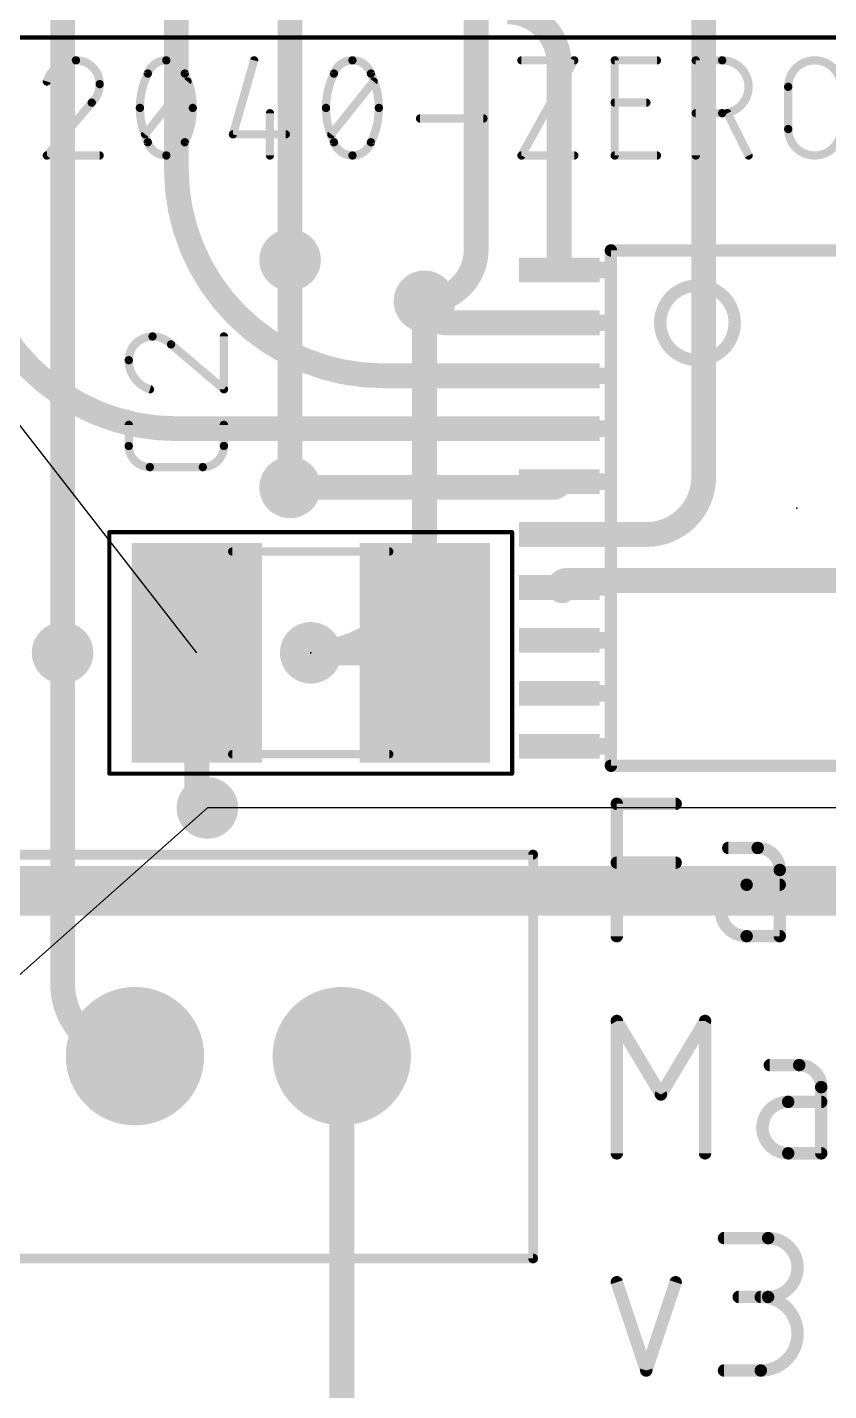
# Model space of a CAD drawing. Extents: x 33.9 to 86.6, y 2.2 to 57.4.
# Drawn here: x 51.51 to 61.35, y 14.56 to 31.31 of the extents above; entities that cross this region are included whole.
import ezdxf

# ---------------------------------------------------------------- set-up
doc = ezdxf.new("R2010")
doc.units = 0
for name, color, linetype in [('1', 12, 'CONTINUOUS'), ('16', 132, 'CONTINUOUS'), ('17', 110, 'CONTINUOUS'), ('18', 110, 'CONTINUOUS'), ('19', 53, 'CONTINUOUS'), ('21', 253, 'CONTINUOUS'), ('23', 53, 'CONTINUOUS'), ('25', 253, 'CONTINUOUS'), ('27', 253, 'CONTINUOUS'), ('39', 12, 'CONTINUOUS'), ('51', 253, 'CONTINUOUS')]:
    doc.layers.add(name, color=color, linetype=linetype)

# ---------------------------------------------------------------- blocks, each defined once
blk = doc.blocks.new('RECT')
blk.add_solid([(-0.5, -0.5), (0.5, -0.5), (-0.5, 0.5), (0.5, 0.5)])
blk = doc.blocks.new('ROUNDP')
at = {"const_width": 0.5}
blk.add_lwpolyline([(0, -0.25, 1), (0, 0.25, 1), (0, -0.25)], format="xyb", dxfattribs=at)
blk = doc.blocks.new('ROUNDV')
at = {"const_width": 0.5}
blk.add_lwpolyline([(0, -0.25, 1), (0, 0.25, 1), (0, -0.25)], format="xyb", dxfattribs=at)

msp = doc.modelspace()

# ---------------------------------------------------------------- linework, layer by layer
at = {"layer": '1', "const_width": 0.3048}
for points in [[(59.817, 38.1), (59.817, 25.781)], [(53.34, 33.02), (53.34, 29.565)], [(54.737, 33.02), (54.737, 28.448)], [(58.0422, 30.8578), (58.0422, 28.325)], [(56.653, 27.675), (58.0422, 27.675)], [(55.88, 27.025), (58.0422, 27.025)], [(53.34, 26.375), (58.0422, 26.375)], [(54.737, 25.654), (57.9712, 25.654)], [(59.111, 25.075), (58.0422, 25.075)], [(61.722, 24.511), (58.1282, 24.511)], [(51.943, 23.622), (51.943, 19.558)], [(53.591, 23.622), (53.591, 21.717)], [(54.991, 23.622), (56.391, 23.622)], [(53.591, 21.717), (53.721, 21.717)], [(55.372, 12.712), (55.372, 18.669)]]:
    msp.add_lwpolyline(points, dxfattribs=at)
at = {"layer": '1'}
for points, const_width in [([(58.0422, 30.8578, 0.4142), (57.404, 31.496)], 0.3048), ([(58.1184, 30.8578, 1), (57.966, 30.8578)], 0.1524), ([(57.966, 30.8578, 1), (58.1184, 30.8578)], 0.1524), ([(53.34, 29.565, 0.4142), (55.88, 27.025)], 0.3048), ([(53.4162, 29.565, 1), (53.2638, 29.565)], 0.1524), ([(53.2638, 29.565, 1), (53.4162, 29.565)], 0.1524), ([(50.8, 28.915, 0.4142), (53.34, 26.375)], 0.3048), ([(54.6608, 28.448, 1), (54.8132, 28.448)], 0.1524), ([(57.966, 28.325, 1), (58.1184, 28.325)], 0.1524), ([(56.388, 27.94, 0.4142), (56.653, 27.675)], 0.3048), ([(56.4642, 27.94, 1), (56.3118, 27.94)], 0.1524), ([(56.653, 27.7512, 1), (56.653, 27.5988)], 0.1524), ([(56.653, 27.5988, 1), (56.653, 27.7512)], 0.1524), ([(58.0422, 27.5988, 1), (58.0422, 27.7512)], 0.1524), ([(55.88, 27.1012, 1), (55.88, 26.9488)], 0.1524), ([(55.88, 26.9488, 1), (55.88, 27.1012)], 0.1524), ([(58.0422, 26.9488, 1), (58.0422, 27.1012)], 0.1524), ([(53.34, 26.4512, 1), (53.34, 26.2988)], 0.1524), ([(53.34, 26.2988, 1), (53.34, 26.4512)], 0.1524), ([(58.0422, 26.2988, 1), (58.0422, 26.4512)], 0.1524), ([(54.737, 25.7302, 1), (54.737, 25.5778)], 0.1524), ([(57.9712, 25.654, 0.4142), (58.0422, 25.725)], 0.3048), ([(57.9712, 25.7302, 1), (57.9712, 25.5778)], 0.1524), ([(58.1184, 25.725, 1), (57.966, 25.725)], 0.1524), ([(57.9712, 25.5778, 1), (57.9712, 25.7302)], 0.1524), ([(59.111, 25.075, 0.4142), (59.817, 25.781)], 0.3048), ([(59.8932, 25.781, 1), (59.7408, 25.781)], 0.1524), ([(59.7408, 25.781, 1), (59.8932, 25.781)], 0.1524), ([(58.0422, 25.1512, 1), (58.0422, 24.9988)], 0.1524), ([(59.111, 25.1512, 1), (59.111, 24.9988)], 0.1524), ([(59.111, 24.9988, 1), (59.111, 25.1512)], 0.1524), ([(58.1282, 24.511, 0.4142), (58.0422, 24.425)], 0.3048), ([(58.1282, 24.5872, 1), (58.1282, 24.4348)], 0.1524), ([(58.1282, 24.4348, 1), (58.1282, 24.5872)], 0.1524), ([(58.0422, 24.425, 0.4142), (58.0832, 24.384)], 0.3048), ([(58.1184, 24.425, 1), (57.966, 24.425)], 0.1524), ([(57.966, 24.425, 1), (58.1184, 24.425)], 0.1524), ([(58.0832, 24.3078, 1), (58.0832, 24.4602)], 0.1524), ([(52.0192, 23.622, 1), (51.8668, 23.622)], 0.1524), ([(53.6672, 23.622, 1), (53.5148, 23.622)], 0.1524), ([(54.991, 23.6982, 1), (54.991, 23.5458)], 0.1524), ([(56.391, 23.5458, 1), (56.391, 23.6982)], 0.1524), ([(53.591, 21.7932, 1), (53.591, 21.6408)], 0.1524), ([(53.5148, 21.717, 1), (53.6672, 21.717)], 0.1524), ([(53.721, 21.6408, 1), (53.721, 21.7932)], 0.1524), ([(51.943, 19.558, 0.4142), (52.832, 18.669)], 0.3048), ([(52.0192, 19.558, 1), (51.8668, 19.558)], 0.1524), ([(51.8668, 19.558, 1), (52.0192, 19.558)], 0.1524), ([(52.832, 18.5928, 1), (52.832, 18.7452)], 0.1524), ([(55.4482, 18.669, 1), (55.2958, 18.669)], 0.1524)]:
    msp.add_lwpolyline(points, format="xyb", dxfattribs=dict(at, const_width=const_width))
at = {"layer": '16'}
for points, const_width in [([(51.943, 42.037), (51.943, 23.622)], 0.3048), ([(57.023, 28.575), (57.023, 38.354)], 0.3048), ([(54.737, 28.448), (54.737, 25.654)], 0.3048), ([(56.388, 27.94), (56.388, 25.019)], 0.3048), ([(62.23, 20.701), (49.53, 20.701)], 0.6096)]:
    msp.add_lwpolyline(points, dxfattribs=dict(at, const_width=const_width))
for points, const_width in [([(56.388, 27.94, 0.4142), (57.023, 28.575)], 0.3048), ([(57.0992, 28.575, 1), (56.9468, 28.575)], 0.1524), ([(56.9468, 28.575, 1), (57.0992, 28.575)], 0.1524), ([(54.8132, 28.448, 1), (54.6608, 28.448)], 0.1524), ([(56.388, 28.0162, 1), (56.388, 27.8638)], 0.1524), ([(56.4642, 27.94, 1), (56.3118, 27.94)], 0.1524), ([(54.6608, 25.654, 1), (54.8132, 25.654)], 0.1524), ([(54.991, 23.622, 0.4142), (56.388, 25.019)], 0.3048), ([(56.4642, 25.019, 1), (56.3118, 25.019)], 0.1524), ([(56.3118, 25.019, 1), (56.4642, 25.019)], 0.1524), ([(51.8668, 23.622, 1), (52.0192, 23.622)], 0.1524), ([(54.991, 23.6982, 1), (54.991, 23.5458)], 0.1524)]:
    msp.add_lwpolyline(points, format="xyb", dxfattribs=dict(at, const_width=const_width))
at = {"layer": '19'}
for p, q in [((53.591, 23.622), (39.37, 41.91)), ((50.292, 18.669), (53.721, 21.717)), ((63.627, 21.717), (53.721, 21.717))]:
    msp.add_line(p, q, dxfattribs=at)
at = {"layer": '21'}
for points, const_width in [([(58.6772, 28.5646), (63.2428, 28.5646)], 0.1524), ([(63.2428, 22.2354), (58.6772, 22.2354)], 0.1524), ([(58.7502, 20.1422), (58.7502, 21.7678)], 0.1524), ([(58.7502, 21.7678), (59.4727, 21.7678)], 0.1524), ([(60.4802, 21.2259), (60.1189, 21.2259)], 0.1524), ([(47.942, 21.144), (57.722, 21.144)], 0.12), ([(57.722, 21.144), (57.722, 16.184)], 0.12), ([(58.7502, 21.0453), (59.4727, 21.0453)], 0.1524), ([(60.7511, 20.1422), (60.7511, 20.955)], 0.1524), ([(60.7511, 20.7744), (60.3447, 20.7744)], 0.1524), ([(60.3447, 20.1422), (60.7511, 20.1422)], 0.1524), ([(58.7502, 17.4752), (58.7502, 19.1008)], 0.1524), ([(58.7502, 19.1008), (59.2921, 18.1977)], 0.1524), ([(59.2921, 18.1977), (59.8339, 19.1008)], 0.1524), ([(59.8339, 19.1008), (59.8339, 17.4752)], 0.1524), ([(60.9903, 18.5589), (60.629, 18.5589)], 0.1524), ([(61.2612, 17.4752), (61.2612, 18.288)], 0.1524), ([(61.2612, 18.1074), (60.8548, 18.1074)], 0.1524), ([(60.8548, 17.4752), (61.2612, 17.4752)], 0.1524), ([(60.0667, 16.4338), (60.6086, 16.4338)], 0.1524), ([(57.722, 16.184), (47.942, 16.184)], 0.12), ([(58.7502, 15.8919), (59.1114, 14.8082)], 0.1524), ([(59.1114, 14.8082), (59.4727, 15.8919)], 0.1524), ([(60.6086, 15.7113), (60.2473, 15.7113)], 0.1524), ([(60.0667, 14.8082), (60.5183, 14.8082)], 0.1524)]:
    msp.add_lwpolyline(points, dxfattribs=dict(at, const_width=const_width))
for points, const_width in [([(58.6772, 28.6027, 1), (58.6772, 28.5265)], 0.0762), ([(59.7408, 27.2184, 1), (59.7408, 28.1328, 1), (59.7408, 27.2184)], 0.1524), ([(58.6772, 22.2735, 1), (58.6772, 22.1973)], 0.0762), ([(58.7883, 21.7678, 1), (58.7121, 21.7678)], 0.0762), ([(58.7502, 21.8059, 1), (58.7502, 21.7297)], 0.0762), ([(59.4727, 21.7297, 1), (59.4727, 21.8059)], 0.0762), ([(60.1189, 21.264, 1), (60.1189, 21.1878)], 0.0762), ([(60.7511, 20.955, 0.4142), (60.4802, 21.2259)], 0.1524), ([(60.4802, 21.264, 1), (60.4802, 21.1878)], 0.0762), ([(60.4802, 21.1878, 1), (60.4802, 21.264)], 0.0762), ([(57.752, 21.144, 1), (57.692, 21.144)], 0.06), ([(57.722, 21.114, 1), (57.722, 21.174)], 0.06), ([(58.7502, 21.0834, 1), (58.7502, 21.0072)], 0.0762), ([(59.4727, 21.0072, 1), (59.4727, 21.0834)], 0.0762), ([(60.7892, 20.955, 1), (60.713, 20.955)], 0.0762), ([(60.713, 20.955, 1), (60.7892, 20.955)], 0.0762), ([(60.3447, 20.7744, 1), (60.3447, 20.1422)], 0.1524), ([(60.3447, 20.8125, 1), (60.3447, 20.7363)], 0.0762), ([(60.3447, 20.7363, 1), (60.3447, 20.8125)], 0.0762), ([(60.7511, 20.7363, 1), (60.7511, 20.8125)], 0.0762), ([(58.7121, 20.1422, 1), (58.7883, 20.1422)], 0.0762), ([(60.3447, 20.1803, 1), (60.3447, 20.1041)], 0.0762), ([(60.3447, 20.1041, 1), (60.3447, 20.1803)], 0.0762), ([(60.713, 20.1422, 1), (60.7892, 20.1422)], 0.0762), ([(60.7511, 20.1041, 1), (60.7511, 20.1803)], 0.0762), ([(58.7883, 19.1008, 1), (58.7121, 19.1008)], 0.0762), ([(58.7829, 19.1204, 1), (58.7175, 19.0812)], 0.0762), ([(59.872, 19.1008, 1), (59.7958, 19.1008)], 0.0762), ([(59.8666, 19.0812, 1), (59.8013, 19.1204)], 0.0762), ([(60.629, 18.597, 1), (60.629, 18.5208)], 0.0762), ([(61.2612, 18.288, 0.4142), (60.9903, 18.5589)], 0.1524), ([(60.9903, 18.597, 1), (60.9903, 18.5208)], 0.0762), ([(60.9903, 18.5208, 1), (60.9903, 18.597)], 0.0762), ([(59.2594, 18.2173, 1), (59.3247, 18.1781)], 0.0762), ([(59.2594, 18.1781, 1), (59.3247, 18.2173)], 0.0762), ([(61.2993, 18.288, 1), (61.2231, 18.288)], 0.0762), ([(61.2231, 18.288, 1), (61.2993, 18.288)], 0.0762), ([(60.8548, 18.1074, 1), (60.8548, 17.4752)], 0.1524), ([(60.8548, 18.1455, 1), (60.8548, 18.0693)], 0.0762), ([(60.8548, 18.0693, 1), (60.8548, 18.1455)], 0.0762), ([(61.2612, 18.0693, 1), (61.2612, 18.1455)], 0.0762), ([(58.7121, 17.4752, 1), (58.7883, 17.4752)], 0.0762), ([(59.7958, 17.4752, 1), (59.872, 17.4752)], 0.0762), ([(60.8548, 17.5133, 1), (60.8548, 17.4371)], 0.0762), ([(60.8548, 17.4371, 1), (60.8548, 17.5133)], 0.0762), ([(61.2231, 17.4752, 1), (61.2993, 17.4752)], 0.0762), ([(61.2612, 17.4371, 1), (61.2612, 17.5133)], 0.0762), ([(60.0667, 16.4719, 1), (60.0667, 16.3957)], 0.0762), ([(60.6086, 15.7113, 1), (60.6086, 16.4338)], 0.1524), ([(60.6086, 16.4719, 1), (60.6086, 16.3957)], 0.0762), ([(60.6086, 16.3957, 1), (60.6086, 16.4719)], 0.0762), ([(57.722, 16.154, 1), (57.722, 16.214)], 0.06), ([(57.692, 16.184, 1), (57.752, 16.184)], 0.06), ([(58.7863, 15.904, 1), (58.7141, 15.8799)], 0.0762), ([(59.5088, 15.8799, 1), (59.4365, 15.904)], 0.0762), ([(60.2473, 15.7494, 1), (60.2473, 15.6732)], 0.0762), ([(60.5183, 14.8082, 1), (60.5183, 15.7113)], 0.1524), ([(60.5183, 15.7494, 1), (60.5183, 15.6732)], 0.0762), ([(60.6086, 15.7494, 1), (60.6086, 15.6732)], 0.0762), ([(60.6086, 15.6732, 1), (60.6086, 15.7494)], 0.0762), ([(59.0753, 14.8202, 1), (59.1476, 14.7962)], 0.0762), ([(59.0753, 14.7962, 1), (59.1476, 14.8202)], 0.0762), ([(60.0667, 14.8463, 1), (60.0667, 14.7701)], 0.0762), ([(60.5183, 14.8463, 1), (60.5183, 14.7701)], 0.0762), ([(60.5183, 14.7701, 1), (60.5183, 14.8463)], 0.0762)]:
    msp.add_lwpolyline(points, format="xyb", dxfattribs=dict(at, const_width=const_width))
at = {"layer": '23'}
for p in [(60.96, 25.4), (54.991, 23.622)]:
    msp.add_point(p, dxfattribs=at)
at = {"layer": '25'}
for points, const_width in [([(53.0479, 27.5082, 0.4142), (52.7558, 27.2161)], 0.1016), ([(53.2751, 27.4108, 0.2053), (53.0479, 27.5082)], 0.1016), ([(53.0479, 27.5336, 1), (53.0479, 27.4828)], 0.0508), ([(53.0479, 27.4828, 1), (53.0479, 27.5336)], 0.0508), ([(53.9496, 27.5082, 1), (53.8988, 27.5082)], 0.0508), ([(53.2915, 27.4302, 1), (53.2586, 27.3915)], 0.0508), ([(53.2567, 27.3933, 1), (53.2935, 27.4284)], 0.0508), ([(52.7558, 27.2161, 0.3252), (53.0154, 26.8591)], 0.1016), ([(52.7812, 27.2161, 1), (52.7304, 27.2161)], 0.0508), ([(52.7304, 27.2161, 1), (52.7812, 27.2161)], 0.0508), ([(53.0076, 26.8349, 1), (53.0233, 26.8833)], 0.0508), ([(53.8988, 26.8591, 1), (53.9496, 26.8591)], 0.0508), ([(53.9077, 26.8397, 1), (53.9407, 26.8784)], 0.0508), ([(52.7812, 26.4226, 1), (52.7304, 26.4226)], 0.0508), ([(53.9496, 26.4226, 1), (53.8988, 26.4226)], 0.0508), ([(52.7558, 26.1629, 0.4142), (53.0154, 25.9033)], 0.1016), ([(52.7812, 26.1629, 1), (52.7304, 26.1629)], 0.0508), ([(52.7304, 26.1629, 1), (52.7812, 26.1629)], 0.0508), ([(53.6646, 25.9033, 0.4142), (53.9242, 26.1629)], 0.1016), ([(53.9496, 26.1629, 1), (53.8988, 26.1629)], 0.0508), ([(53.8988, 26.1629, 1), (53.9496, 26.1629)], 0.0508), ([(53.0154, 25.9287, 1), (53.0154, 25.8779)], 0.0508), ([(53.0154, 25.8779, 1), (53.0154, 25.9287)], 0.0508), ([(53.6646, 25.9287, 1), (53.6646, 25.8779)], 0.0508), ([(53.6646, 25.8779, 1), (53.6646, 25.9287)], 0.0508)]:
    msp.add_lwpolyline(points, format="xyb", dxfattribs=dict(at, const_width=const_width))
at = {"layer": '25', "const_width": 0.1016}
for points in [[(53.9242, 26.8591), (53.9242, 27.5082)], [(53.2751, 27.4108), (53.9242, 26.8591)], [(52.7558, 26.1629), (52.7558, 26.4226)], [(53.9242, 26.4226), (53.9242, 26.1629)], [(53.6646, 25.9033), (53.0154, 25.9033)]]:
    msp.add_lwpolyline(points, dxfattribs=at)
at = {"layer": '27'}
for points, const_width in [([(52.1064, 30.8992, 0.3252), (51.7494, 30.6396)], 0.1016), ([(52.3985, 30.6071, 0.4142), (52.1064, 30.8992)], 0.1016), ([(52.1064, 30.9246, 1), (52.1064, 30.8738)], 0.0508), ([(52.1064, 30.8738, 1), (52.1064, 30.9246)], 0.0508), ([(53.217, 30.8992, 0.3205), (52.9898, 30.7369)], 0.1016), ([(53.4442, 30.7369, 0.3205), (53.217, 30.8992)], 0.1016), ([(53.217, 30.9246, 1), (53.217, 30.8738)], 0.0508), ([(53.217, 30.8738, 1), (53.217, 30.9246)], 0.0508), ([(54.3195, 30.8922, 1), (54.2706, 30.9062)], 0.0508), ([(55.503, 30.8992, 0.3205), (55.2758, 30.7369)], 0.1016), ([(55.7302, 30.7369, 0.3205), (55.503, 30.8992)], 0.1016), ([(55.503, 30.9246, 1), (55.503, 30.8738)], 0.0508), ([(55.503, 30.8738, 1), (55.503, 30.9246)], 0.0508), ([(57.5787, 30.9246, 1), (57.5787, 30.8738)], 0.0508), ([(58.25, 30.8869, 1), (58.2056, 30.9115)], 0.0508), ([(58.2278, 30.8738, 1), (58.2278, 30.9246)], 0.0508), ([(58.7494, 30.8992, 1), (58.6986, 30.8992)], 0.0508), ([(58.724, 30.9246, 1), (58.724, 30.8738)], 0.0508), ([(59.2433, 30.8738, 1), (59.2433, 30.9246)], 0.0508), ([(59.7451, 30.8992, 1), (59.6943, 30.8992)], 0.0508), ([(59.7197, 30.9246, 1), (59.7197, 30.8738)], 0.0508), ([(60.0442, 30.2501, 1), (60.0442, 30.8992)], 0.1016), ([(60.0442, 30.9246, 1), (60.0442, 30.8738)], 0.0508), ([(60.0442, 30.8738, 1), (60.0442, 30.9246)], 0.0508), ([(61.5044, 30.5746, 1), (60.8553, 30.5746)], 0.1016), ([(51.7253, 30.6474, 1), (51.7736, 30.6317)], 0.0508), ([(52.3012, 30.3799, 0.2053), (52.3985, 30.6071)], 0.1016), ([(52.4239, 30.6071, 1), (52.3731, 30.6071)], 0.0508), ([(52.9898, 30.7369, 0.1139), (52.8924, 30.315)], 0.1016), ([(52.9658, 30.7452, 1), (53.0138, 30.7287)], 0.0508), ([(53.0126, 30.7258, 1), (52.967, 30.7481)], 0.0508), ([(53.467, 30.7481, 1), (53.4213, 30.7258)], 0.0508), ([(53.5415, 30.315, 0.1139), (53.4442, 30.7369)], 0.1016), ([(53.4201, 30.7287, 1), (53.4682, 30.7452)], 0.0508), ([(53.4965, 30.6237, 1), (53.4568, 30.6554)], 0.0508), ([(55.2758, 30.7369, 0.1139), (55.1784, 30.315)], 0.1016), ([(55.2518, 30.7452, 1), (55.2998, 30.7287)], 0.0508), ([(55.2986, 30.7258, 1), (55.253, 30.7481)], 0.0508), ([(55.753, 30.7481, 1), (55.7073, 30.7258)], 0.0508), ([(55.8275, 30.315, 0.1139), (55.7302, 30.7369)], 0.1016), ([(55.7061, 30.7287, 1), (55.7542, 30.7452)], 0.0508), ([(55.7825, 30.6237, 1), (55.7428, 30.6554)], 0.0508), ([(52.3731, 30.6071, 1), (52.4239, 30.6071)], 0.0508), ([(60.8807, 30.5746, 1), (60.8299, 30.5746)], 0.0508), ([(60.8299, 30.5746, 1), (60.8807, 30.5746)], 0.0508), ([(52.2837, 30.3983, 1), (52.3187, 30.3615)], 0.0508), ([(52.3205, 30.3635, 1), (52.2818, 30.3964)], 0.0508), ([(52.8924, 30.315, 0.1139), (52.9898, 29.8931)], 0.1016), ([(52.9178, 30.315, 1), (52.867, 30.315)], 0.0508), ([(52.867, 30.315, 1), (52.9178, 30.315)], 0.0508), ([(53.4442, 29.8931, 0.1139), (53.5415, 30.315)], 0.1016), ([(53.5669, 30.315, 1), (53.5161, 30.315)], 0.0508), ([(53.5161, 30.315, 1), (53.5669, 30.315)], 0.0508), ([(55.1784, 30.315, 0.1139), (55.2758, 29.8931)], 0.1016), ([(55.2038, 30.315, 1), (55.153, 30.315)], 0.0508), ([(55.153, 30.315, 1), (55.2038, 30.315)], 0.0508), ([(55.7302, 29.8931, 0.1139), (55.8275, 30.315)], 0.1016), ([(55.8529, 30.315, 1), (55.8021, 30.315)], 0.0508), ([(55.8021, 30.315, 1), (55.8529, 30.315)], 0.0508), ([(58.724, 30.4053, 1), (58.724, 30.3545)], 0.0508), ([(59.1134, 30.3545, 1), (59.1134, 30.4053)], 0.0508), ([(54.5152, 30.2501, 1), (54.4644, 30.2501)], 0.0508), ([(56.3327, 30.2106, 1), (56.3327, 30.1598)], 0.0508), ([(57.1116, 30.1598, 1), (57.1116, 30.2106)], 0.0508), ([(59.7197, 30.2755, 1), (59.7197, 30.2247)], 0.0508), ([(60.0442, 30.2755, 1), (60.0442, 30.2247)], 0.0508), ([(60.0442, 30.2247, 1), (60.0442, 30.2755)], 0.0508), ([(60.1319, 30.2614, 1), (60.0864, 30.2387)], 0.0508), ([(52.9375, 30.0063, 1), (52.9772, 29.9746)], 0.0508), ([(54.0354, 30.0158, 1), (54.0354, 29.965)], 0.0508), ([(54.011, 29.9974, 1), (54.0598, 29.9835)], 0.0508), ([(54.6845, 29.965, 1), (54.6845, 30.0158)], 0.0508), ([(55.2235, 30.0063, 1), (55.2632, 29.9746)], 0.0508), ([(60.8553, 30.0554, 1), (61.5044, 30.0554)], 0.1016), ([(60.8807, 30.0554, 1), (60.8299, 30.0554)], 0.0508), ([(60.8299, 30.0554, 1), (60.8807, 30.0554)], 0.0508), ([(52.9898, 29.8931, 0.3205), (53.217, 29.7308)], 0.1016), ([(53.0138, 29.9013, 1), (52.9658, 29.8848)], 0.0508), ([(52.967, 29.8819, 1), (53.0126, 29.9042)], 0.0508), ([(53.217, 29.7308, 0.3205), (53.4442, 29.8931)], 0.1016), ([(53.4213, 29.9042, 1), (53.467, 29.8819)], 0.0508), ([(53.4682, 29.8848, 1), (53.4201, 29.9013)], 0.0508), ([(55.2758, 29.8931, 0.3205), (55.503, 29.7308)], 0.1016), ([(55.2998, 29.9013, 1), (55.2518, 29.8848)], 0.0508), ([(55.253, 29.8819, 1), (55.2986, 29.9042)], 0.0508), ([(55.503, 29.7308, 0.3205), (55.7302, 29.8931)], 0.1016), ([(55.7073, 29.9042, 1), (55.753, 29.8819)], 0.0508), ([(55.7542, 29.8848, 1), (55.7061, 29.9013)], 0.0508), ([(51.7494, 29.7562, 1), (51.7494, 29.7054)], 0.0508), ([(51.7301, 29.7473, 1), (51.7688, 29.7143)], 0.0508), ([(52.3985, 29.7054, 1), (52.3985, 29.7562)], 0.0508), ([(53.217, 29.7562, 1), (53.217, 29.7054)], 0.0508), ([(53.217, 29.7054, 1), (53.217, 29.7562)], 0.0508), ([(54.4644, 29.7308, 1), (54.5152, 29.7308)], 0.0508), ([(55.503, 29.7562, 1), (55.503, 29.7054)], 0.0508), ([(55.503, 29.7054, 1), (55.503, 29.7562)], 0.0508), ([(57.5787, 29.7562, 1), (57.5787, 29.7054)], 0.0508), ([(57.5565, 29.7431, 1), (57.6009, 29.7185)], 0.0508), ([(58.2278, 29.7054, 1), (58.2278, 29.7562)], 0.0508), ([(58.724, 29.7562, 1), (58.724, 29.7054)], 0.0508), ([(58.6986, 29.7308, 1), (58.7494, 29.7308)], 0.0508), ([(59.2433, 29.7054, 1), (59.2433, 29.7562)], 0.0508), ([(59.6943, 29.7308, 1), (59.7451, 29.7308)], 0.0508), ([(60.3461, 29.7194, 1), (60.3915, 29.7422)], 0.0508)]:
    msp.add_lwpolyline(points, format="xyb", dxfattribs=dict(at, const_width=const_width))
at = {"layer": '27', "const_width": 0.1016}
for points in [[(54.2951, 30.8992), (54.0354, 29.9904)], [(57.5787, 30.8992), (58.2278, 30.8992)], [(58.2278, 30.8992), (57.5787, 29.7308)], [(58.724, 29.7308), (58.724, 30.8992)], [(58.724, 30.8992), (59.2433, 30.8992)], [(59.7197, 29.7308), (59.7197, 30.8992)], [(59.7197, 30.8992), (60.0442, 30.8992)], [(52.9573, 29.9904), (53.4766, 30.6396)], [(55.2433, 29.9904), (55.7626, 30.6396)], [(60.8553, 30.0554), (60.8553, 30.5746)], [(52.3012, 30.3799), (51.7494, 29.7308)], [(58.724, 30.3799), (59.1134, 30.3799)], [(54.4898, 30.2501), (54.4898, 29.7308)], [(56.3327, 30.1852), (57.1116, 30.1852)], [(60.0442, 30.2501), (59.7197, 30.2501)], [(60.3688, 29.7308), (60.1091, 30.2501)], [(54.0354, 29.9904), (54.6845, 29.9904)], [(51.7494, 29.7308), (52.3985, 29.7308)], [(57.5787, 29.7308), (58.2278, 29.7308)], [(59.2433, 29.7308), (58.724, 29.7308)]]:
    msp.add_lwpolyline(points, dxfattribs=at)
at = {"layer": '39'}
for points, const_width in [([(49.17, 31.18), (67.67, 31.18)], 0.05), ([(52.518, 25.105), (57.464, 25.105)], 0.0508), ([(52.518, 22.139), (52.518, 25.105)], 0.0508), ([(57.464, 25.105), (57.464, 22.139)], 0.0508), ([(57.464, 22.139), (52.518, 22.139)], 0.0508)]:
    msp.add_lwpolyline(points, dxfattribs=dict(at, const_width=const_width))
at = {"layer": '39', "const_width": 0.0254}
for points in [[(52.518, 25.1177, 1), (52.518, 25.0923)], [(52.5307, 25.105, 1), (52.5053, 25.105)], [(57.4767, 25.105, 1), (57.4513, 25.105)], [(57.464, 25.0923, 1), (57.464, 25.1177)], [(52.518, 22.1517, 1), (52.518, 22.1263)], [(52.5053, 22.139, 1), (52.5307, 22.139)], [(57.4513, 22.139, 1), (57.4767, 22.139)], [(57.464, 22.1263, 1), (57.464, 22.1517)]]:
    msp.add_lwpolyline(points, format="xyb", dxfattribs=at)
at = {"layer": '51'}
for points, const_width in [([(58.6772, 28.5646), (58.6772, 22.2354)], 0.1524), ([(55.9562, 24.8666), (54.0258, 24.8666)], 0.1016), ([(55.9562, 22.3774), (54.0258, 22.3774)], 0.1016)]:
    msp.add_lwpolyline(points, dxfattribs=dict(at, const_width=const_width))
for points, const_width in [([(58.7153, 28.5646, 1), (58.6391, 28.5646)], 0.0762), ([(54.0258, 24.892, 1), (54.0258, 24.8412)], 0.0508), ([(55.9562, 24.8412, 1), (55.9562, 24.892)], 0.0508), ([(54.0258, 22.4028, 1), (54.0258, 22.352)], 0.0508), ([(55.9562, 22.352, 1), (55.9562, 22.4028)], 0.0508), ([(58.6391, 22.2354, 1), (58.7153, 22.2354)], 0.0762)]:
    msp.add_lwpolyline(points, format="xyb", dxfattribs=dict(at, const_width=const_width))

# ---------------------------------------------------------------- block references
at = {"layer": '1'}
for p, xscale, yscale, rotation in [((58.0422, 28.325), 0.3048, 0.9906, 270), ((58.0422, 27.675), 0.3048, 0.9906, 270), ((58.0422, 27.025), 0.3048, 0.9906, 270), ((58.0422, 26.375), 0.3048, 0.9906, 270), ((58.0422, 25.725), 0.3048, 0.9906, 270), ((58.0422, 25.075), 0.3048, 0.9906, 270), ((53.591, 23.622), 1.6, 2.7, 180), ((56.391, 23.622), 1.6, 2.7, 180), ((58.0422, 24.425), 0.3048, 0.9906, 270), ((58.0422, 23.775), 0.3048, 0.9906, 270), ((58.0422, 23.125), 0.3048, 0.9906, 270), ((58.0422, 22.475), 0.3048, 0.9906, 270)]:
    msp.add_blockref('RECT', p, dxfattribs=dict(at, xscale=xscale, yscale=yscale, rotation=rotation))
at = {"layer": '17', "xscale": 1.7, "yscale": 1.7}
for p in [(52.832, 18.669), (52.832, 18.669), (55.372, 18.669), (55.372, 18.669)]:
    msp.add_blockref('ROUNDP', p, dxfattribs=at)
at = {"layer": '18', "xscale": 0.7564, "yscale": 0.7564}
for p in [(54.737, 28.448), (54.737, 28.448), (56.388, 27.94), (56.388, 27.94), (54.737, 25.654), (54.737, 25.654), (51.943, 23.622), (51.943, 23.622), (54.991, 23.622), (54.991, 23.622), (53.721, 21.717), (53.721, 21.717)]:
    msp.add_blockref('ROUNDV', p, dxfattribs=at)
at = {"layer": '51'}
for p, xscale, yscale, rotation in [((58.2581, 28.325), 0.2032, 0.8382, 270), ((58.2581, 27.675), 0.2032, 0.8382, 270), ((58.2581, 27.025), 0.2032, 0.8382, 270), ((58.2581, 26.375), 0.2032, 0.8382, 270), ((58.2581, 25.725), 0.2032, 0.8382, 270), ((58.2581, 25.075), 0.2032, 0.8382, 270), ((53.6643, 23.6266), 0.7501, 2.5999, 180), ((56.3178, 23.6175), 0.7501, 2.5999, 180), ((58.2581, 24.425), 0.2032, 0.8382, 270), ((58.2581, 23.775), 0.2032, 0.8382, 270), ((58.2581, 23.125), 0.2032, 0.8382, 270), ((58.2581, 22.475), 0.2032, 0.8382, 270)]:
    msp.add_blockref('RECT', p, dxfattribs=dict(at, xscale=xscale, yscale=yscale, rotation=rotation))

doc.saveas('drawing.dxf')
